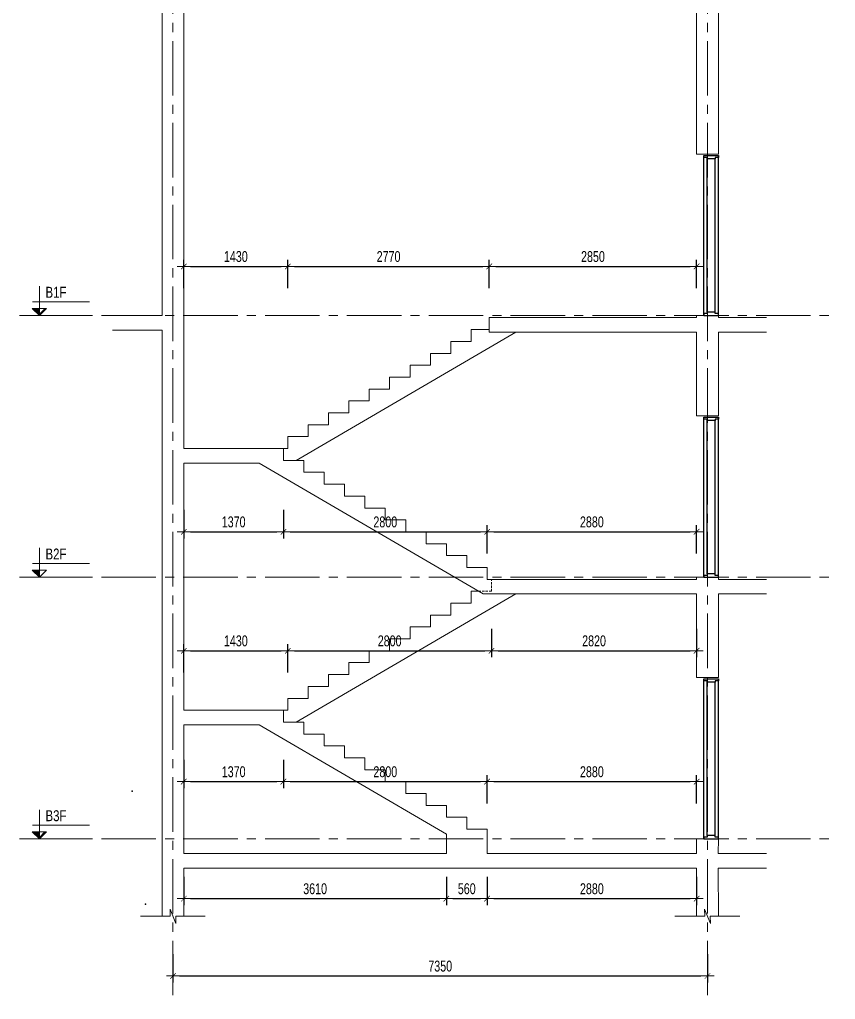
# Model space of a CAD drawing. Header units: millimetres. Extents: x -179076 to 254975, y -18667 to 296191.
# Drawn here: x 113726 to 124942, y 262934 to 276412 of the extents above; entities that cross this region are included whole.
import ezdxf

# ---------------------------------------------------------------- set-up
doc = ezdxf.new("R2010")
doc.units = ezdxf.units.MM
doc.linetypes.add('CENTER2', pattern=[1.125, 0.75, -0.125, 0.125, -0.125])
doc.linetypes.add('HIDDEN2', pattern=[4.762499999999999, 3.175, -1.5875])
doc.layers.get('Defpoints').update_dxf_attribs({"color": 151, "lineweight": 9})
doc.layers.add('00_201027_계단단면 작업중_JANG', color=200, linetype='Continuous', plot=False)
doc.layers.add('A-DOOR', color=4, linetype='Continuous')
doc.layers.add('DOOR', color=4, linetype='Continuous')
for name, color, linetype, lineweight in [('NDC_S_ANNO', 7, 'Continuous', 20), ('NDC_S_AXIS', 5, 'CENTER2', 13), ('NDC_S_CONTINUOUS', 3, 'Continuous', 20), ('NDC_S_DIM', 1, 'Continuous', 15), ('NDC_S_HIDDEN', 8, 'HIDDEN2', 13), ('NDC_S_SLAB', 2, 'Continuous', 20), ('NDC_S_SYMBOL', 1, 'Continuous', 15), ('NDC_S_TEXT SYMBOL', 7, 'Continuous', 20), ('NDC_S_VN TEXT', 7, 'Continuous', 20)]:
    doc.layers.add(name, color=color, linetype=linetype, lineweight=lineweight)
doc.styles.add('NDC_ANNO', font='', dxfattribs={"width": 0.8})
doc.styles.add('NDC_DIM', font='', dxfattribs={"width": 0.75})
doc.styles.get('NDC_ANNO').set_extended_font_data('Dotum')
doc.styles.get('NDC_DIM').set_extended_font_data('Dotum')
doc.dimstyles.new('NDC_dim_60', dxfattribs={"dimscale": 60, "dimtxt": 2.5, "dimasz": 1.5, "dimexe": 1.5, "dimexo": 2.5, "dimgap": 1, "dimtad": 1, "dimdec": 0, "dimzin": 0, "dimdsep": 46, "dimtxsty": 'NDC_DIM', "dimblk": 'DIMMARK', "dimcen": 0.09, "dimdle": 1.2, "dimclrd": 1, "dimclre": 1, "dimclrt": 3, "dimadec": 0, "dimazin": 0, "dimtfac": 1, "dimtdec": 0, "dimtix": 1, "dimtofl": 0, "dimtmove": 0, "dimatfit": 3, "dimfxl": 5, "dimfxlon": 1, "dimtolj": 1, "dimtzin": 0, "dimarcsym": 0})

# ---------------------------------------------------------------- blocks, each defined once
blk = doc.blocks.new('X-SECTION-2$0$X-SEC-DOO2')
at = {"layer": 'A-DOOR'}
for p, q in [((41975.58351206721, 101971.8529757934), (41975.58351206745, 104171.8529757934)), ((42020.58351206721, 102016.8529757934), (42020.58351206745, 104126.8529757934)), ((42130.58351206721, 102016.8529757934), (42130.58351206745, 104126.8529757934)), ((42175.58351206721, 101971.8529757934), (42175.58351206745, 104171.8529757934))]:
    blk.add_line(p, q, dxfattribs=at)
for points in [[(41975.58351206745, 104171.8529757934), (41975.58351206745, 104146.8529757934), (42020.58351206745, 104146.8529757934), (42020.58351206745, 104126.8529757934), (42130.58351206745, 104126.8529757934), (42130.58351206745, 104146.8529757934), (42175.58351206745, 104146.8529757934), (42175.58351206745, 104171.8529757934)], [(41975.58351206721, 101971.8529757934), (41975.58351206721, 101996.8529757934), (42020.58351206721, 101996.8529757934), (42020.58351206721, 102016.8529757934), (42130.58351206721, 102016.8529757934), (42130.58351206721, 101996.8529757934), (42175.58351206721, 101996.8529757934), (42175.58351206721, 101971.8529757934)]]:
    blk.add_lwpolyline(points, close=True, dxfattribs=at)
at = {"layer": 'Defpoints'}
blk.add_line((41975.58351206745, 104191.8529757934), (42175.58351206745, 104191.8529757934), dxfattribs=at)
blk = doc.blocks.new('kata_block_CT')
at = {"layer": 'NDC_S_ANNO'}
blk.add_hatch(color=3, dxfattribs=at).paths.add_polyline_path([(0, 1.596954857557648), (-1.612010908633238, 1.596954857557648), (0, 0)])
at = {"layer": 'NDC_S_ANNO', "ltscale": 50}
h = blk.add_hatch(dxfattribs=at)
h.set_pattern_fill('ANSI31', color=256, scale=1.406250541793835, style=0)
h.set_pattern_definition([(45.00000000000001, (0, 5.456968210637569e-12), (-3.157122508925224, 3.157122508925225), [])])
h.paths.add_polyline_path([(0, 1.596954857557648), (0, 0), (1.612010908924276, 1.596954857557648)])
for p, q in [((-1.592704896858777, 3.140833880479477), (11.46947077315417, 3.140833880479477)), ((11.56125648126181, 5.456968210637569e-12), (-1.63869572513795, 5.456968210637569e-12))]:
    blk.add_line(p, q, dxfattribs=at)
for points in [[(0, 6.69495074864426), (0, 0)], [(0, 0), (-1.612010908924276, 1.596954857557648), (0, 1.596954857557648)], [(0, 0), (1.612010908924276, 1.596954857557648), (0, 1.596954857557648)]]:
    blk.add_lwpolyline(points, dxfattribs=at)
at = {"layer": 'NDC_S_ANNO', "color": 8, "ltscale": 50}
blk.add_lwpolyline([(0, 0), (-1.612010908633238, 1.596954857557648), (0, 1.596954857557648)], dxfattribs=at)
at = {"layer": 'NDC_S_TEXT SYMBOL', "color": 3, "style": 'NDC_ANNO', "width": 0.8}
blk.add_attdef('CT', (1.409564409346785, 4.068271311703938), '', height=2.5, dxfattribs=at)
blk = doc.blocks.new('DIMMARK')
at = {"layer": 'NDC_S_DIM', "color": 1}
blk.add_line((-1.5, 0), (1, 0), dxfattribs=at)
at = {"layer": 'NDC_S_DIM', "color": 2, "const_width": 0.1}
blk.add_lwpolyline([(-0.4242640687119285, -0.4242640687119285), (0.4242640687119285, 0.4242640687119285)], dxfattribs=at)
blk = doc.blocks.new('*D526')
at = {"layer": 'Defpoints', "color": 0, "transparency": 16777216}
for p in [(115834.0169753717, 264077.4546559007), (123184.016975318, 264077.4546559007), (123184.016975318, 263256.4433062944)]:
    blk.add_point(p, dxfattribs=at)
at = {"layer": 'NDC_S_DIM', "color": 1, "lineweight": -2, "transparency": 16777216}
for p, q in [((115834.0169753717, 263556.4433062944), (115834.0169753717, 263166.4433062944)), ((123184.016975318, 263556.4433062944), (123184.016975318, 263166.4433062944)), ((115924.0169753717, 263256.4433062944), (123094.016975318, 263256.4433062944))]:
    blk.add_line(p, q, dxfattribs=at)
at = {"layer": 'NDC_S_DIM', "color": 1, "lineweight": -2, "transparency": 16777216, "xscale": 90, "yscale": 90, "zscale": 90, "rotation": 180}
blk.add_blockref('DIMMARK', (115834.0169753717, 263256.4433062944), dxfattribs=at)
at = {"layer": 'NDC_S_DIM', "color": 1, "lineweight": -2, "transparency": 16777216, "xscale": 90, "yscale": 90, "zscale": 90}
blk.add_blockref('DIMMARK', (123184.016975318, 263256.4433062944), dxfattribs=at)
at = {"layer": 'NDC_S_DIM', "color": 3, "transparency": 16777216, "insert": (119509.0169753449, 263391.5450702021), "char_height": 150, "attachment_point": 5, "style": 'NDC_DIM'}
blk.add_mtext('\\A1;7350', dxfattribs=at)
blk = doc.blocks.new('*D529')
at = {"layer": 'Defpoints', "color": 0, "transparency": 16777216}
for p in [(117354.0169704334, 266830.0993153595), (115984.0169753717, 266711.917497158), (117354.0169704334, 265930.0993155763)]:
    blk.add_point(p, dxfattribs=at)
at = {"layer": 'NDC_S_DIM', "color": 1, "lineweight": -2, "transparency": 16777216}
for p, q in [((115984.0169753717, 266230.0993155763), (115984.0169753717, 265840.0993155763)), ((117354.0169704334, 266230.0993155763), (117354.0169704334, 265840.0993155763)), ((116074.0169753717, 265930.0993155763), (117264.0169704334, 265930.0993155763))]:
    blk.add_line(p, q, dxfattribs=at)
at = {"layer": 'NDC_S_DIM', "color": 1, "lineweight": -2, "transparency": 16777216, "xscale": 90, "yscale": 90, "zscale": 90, "rotation": 180}
blk.add_blockref('DIMMARK', (115984.0169753717, 265930.0993155763), dxfattribs=at)
at = {"layer": 'NDC_S_DIM', "color": 1, "lineweight": -2, "transparency": 16777216, "xscale": 90, "yscale": 90, "zscale": 90}
blk.add_blockref('DIMMARK', (117354.0169704334, 265930.0993155763), dxfattribs=at)
at = {"layer": 'NDC_S_DIM', "color": 3, "transparency": 16777216, "insert": (116669.0169729026, 266065.2010794841), "char_height": 150, "attachment_point": 5, "style": 'NDC_DIM'}
blk.add_mtext('\\A1;1370', dxfattribs=at)
blk = doc.blocks.new('*D530')
at = {"layer": 'Defpoints', "color": 0, "transparency": 16777216}
for p in [(117354.0169704334, 266830.0993153595), (120154.016975374, 265930.0993155763), (120154.016975374, 264941.9174975915)]:
    blk.add_point(p, dxfattribs=at)
at = {"layer": 'NDC_S_DIM', "color": 1, "lineweight": -2, "transparency": 16777216}
for p, q in [((117354.0169704334, 266230.0993155763), (117354.0169704334, 265840.0993155763)), ((117444.0169704334, 265930.0993155763), (120064.016975374, 265930.0993155763)), ((120154.016975374, 265630.0993155763), (120154.016975374, 266020.0993155763))]:
    blk.add_line(p, q, dxfattribs=at)
at = {"layer": 'NDC_S_DIM', "color": 1, "lineweight": -2, "transparency": 16777216, "xscale": 90, "yscale": 90, "zscale": 90, "rotation": 180}
blk.add_blockref('DIMMARK', (117354.0169704334, 265930.0993155763), dxfattribs=at)
at = {"layer": 'NDC_S_DIM', "color": 1, "lineweight": -2, "transparency": 16777216, "xscale": 90, "yscale": 90, "zscale": 90}
blk.add_blockref('DIMMARK', (120154.016975374, 265930.0993155763), dxfattribs=at)
at = {"layer": 'NDC_S_DIM', "color": 3, "transparency": 16777216, "insert": (118754.0169729037, 266065.2010794841), "char_height": 150, "attachment_point": 5, "style": 'NDC_DIM'}
blk.add_mtext('\\A1;2800', dxfattribs=at)
blk = doc.blocks.new('*D531')
at = {"layer": 'Defpoints', "color": 0, "transparency": 16777216}
for p in [(123034.0169753787, 265930.0993155763), (120154.016975374, 264941.9174975915), (123034.0169753787, 264941.9174975915)]:
    blk.add_point(p, dxfattribs=at)
at = {"layer": 'NDC_S_DIM', "color": 1, "lineweight": -2, "transparency": 16777216}
for p, q in [((120154.016975374, 265630.0993155763), (120154.016975374, 266020.0993155763)), ((120244.016975374, 265930.0993155763), (122944.0169753787, 265930.0993155763)), ((123034.0169753787, 265630.0993155763), (123034.0169753787, 266020.0993155763))]:
    blk.add_line(p, q, dxfattribs=at)
at = {"layer": 'NDC_S_DIM', "color": 1, "lineweight": -2, "transparency": 16777216, "xscale": 90, "yscale": 90, "zscale": 90, "rotation": 180}
blk.add_blockref('DIMMARK', (120154.016975374, 265930.0993155763), dxfattribs=at)
at = {"layer": 'NDC_S_DIM', "color": 1, "lineweight": -2, "transparency": 16777216, "xscale": 90, "yscale": 90, "zscale": 90}
blk.add_blockref('DIMMARK', (123034.0169753787, 265930.0993155763), dxfattribs=at)
at = {"layer": 'NDC_S_DIM', "color": 3, "transparency": 16777216, "insert": (121594.0169753763, 266065.2010794841), "char_height": 150, "attachment_point": 5, "style": 'NDC_DIM'}
blk.add_mtext('\\A1;2880', dxfattribs=at)
blk = doc.blocks.new('*D532')
at = {"layer": 'Defpoints', "color": 0, "transparency": 16777216}
for p in [(117414.0169704334, 267730.0993155371), (115984.0169753717, 266911.917497158), (117414.0169704334, 266911.917497158)]:
    blk.add_point(p, dxfattribs=at)
at = {"layer": 'NDC_S_DIM', "color": 1, "lineweight": -2, "transparency": 16777216}
for p, q in [((115984.0169753717, 267430.0993155371), (115984.0169753717, 267820.0993155371)), ((117414.0169704334, 267430.0993155371), (117414.0169704334, 267820.0993155371)), ((116074.0169753717, 267730.0993155371), (117324.0169704334, 267730.0993155371))]:
    blk.add_line(p, q, dxfattribs=at)
at = {"layer": 'NDC_S_DIM', "color": 1, "lineweight": -2, "transparency": 16777216, "xscale": 90, "yscale": 90, "zscale": 90, "rotation": 180}
blk.add_blockref('DIMMARK', (115984.0169753717, 267730.0993155371), dxfattribs=at)
at = {"layer": 'NDC_S_DIM', "color": 1, "lineweight": -2, "transparency": 16777216, "xscale": 90, "yscale": 90, "zscale": 90}
blk.add_blockref('DIMMARK', (117414.0169704334, 267730.0993155371), dxfattribs=at)
at = {"layer": 'NDC_S_DIM', "color": 3, "transparency": 16777216, "insert": (116699.0169729026, 267865.2010794448), "char_height": 150, "attachment_point": 5, "style": 'NDC_DIM'}
blk.add_mtext('\\A1;1430', dxfattribs=at)
blk = doc.blocks.new('*D533')
at = {"layer": 'Defpoints', "color": 0, "transparency": 16777216}
for p in [(120214.0169753752, 268630.0993157541), (120214.0169753752, 267730.0993155371), (117414.0169704334, 266911.917497158)]:
    blk.add_point(p, dxfattribs=at)
at = {"layer": 'NDC_S_DIM', "color": 1, "lineweight": -2, "transparency": 16777216}
for p, q in [((120214.0169753752, 268030.0993155371), (120214.0169753752, 267640.0993155371)), ((117414.0169704334, 267430.0993155371), (117414.0169704334, 267820.0993155371)), ((117504.0169704334, 267730.0993155371), (120124.0169753752, 267730.0993155371))]:
    blk.add_line(p, q, dxfattribs=at)
at = {"layer": 'NDC_S_DIM', "color": 1, "lineweight": -2, "transparency": 16777216, "xscale": 90, "yscale": 90, "zscale": 90, "rotation": 180}
blk.add_blockref('DIMMARK', (117414.0169704334, 267730.0993155371), dxfattribs=at)
at = {"layer": 'NDC_S_DIM', "color": 1, "lineweight": -2, "transparency": 16777216, "xscale": 90, "yscale": 90, "zscale": 90}
blk.add_blockref('DIMMARK', (120214.0169753752, 267730.0993155371), dxfattribs=at)
at = {"layer": 'NDC_S_DIM', "color": 3, "transparency": 16777216, "insert": (118814.0169729043, 267865.2010794448), "char_height": 150, "attachment_point": 5, "style": 'NDC_DIM'}
blk.add_mtext('\\A1;2800', dxfattribs=at)
blk = doc.blocks.new('*D534')
at = {"layer": 'Defpoints', "color": 0, "transparency": 16777216}
for p in [(120214.0169753752, 268630.0993157541), (123034.0169753764, 268511.9174975898), (123034.0169753764, 267730.0993155371)]:
    blk.add_point(p, dxfattribs=at)
at = {"layer": 'NDC_S_DIM', "color": 1, "lineweight": -2, "transparency": 16777216}
for p, q in [((120214.0169753752, 268030.0993155371), (120214.0169753752, 267640.0993155371)), ((123034.0169753764, 268030.0993155371), (123034.0169753764, 267640.0993155371)), ((120304.0169753752, 267730.0993155371), (122944.0169753764, 267730.0993155371))]:
    blk.add_line(p, q, dxfattribs=at)
at = {"layer": 'NDC_S_DIM', "color": 1, "lineweight": -2, "transparency": 16777216, "xscale": 90, "yscale": 90, "zscale": 90, "rotation": 180}
blk.add_blockref('DIMMARK', (120214.0169753752, 267730.0993155371), dxfattribs=at)
at = {"layer": 'NDC_S_DIM', "color": 1, "lineweight": -2, "transparency": 16777216, "xscale": 90, "yscale": 90, "zscale": 90}
blk.add_blockref('DIMMARK', (123034.0169753764, 267730.0993155371), dxfattribs=at)
at = {"layer": 'NDC_S_DIM', "color": 3, "transparency": 16777216, "insert": (121624.0169753758, 267865.2010794448), "char_height": 150, "attachment_point": 5, "style": 'NDC_DIM'}
blk.add_mtext('\\A1;2820', dxfattribs=at)
blk = doc.blocks.new('*D535')
at = {"layer": 'Defpoints', "color": 0, "transparency": 16777216}
for p in [(115984.0169753717, 270311.9174967217), (117354.0169753754, 270348.2811330855), (117354.0169753754, 269366.4629512678)]:
    blk.add_point(p, dxfattribs=at)
at = {"layer": 'NDC_S_DIM', "color": 1, "lineweight": -2, "transparency": 16777216}
for p, q in [((115984.0169753717, 269666.4629512678), (115984.0169753717, 269276.4629512678)), ((117354.0169753754, 269666.4629512678), (117354.0169753754, 269276.4629512678)), ((116074.0169753717, 269366.4629512678), (117264.0169753754, 269366.4629512678))]:
    blk.add_line(p, q, dxfattribs=at)
at = {"layer": 'NDC_S_DIM', "color": 1, "lineweight": -2, "transparency": 16777216, "xscale": 90, "yscale": 90, "zscale": 90, "rotation": 180}
blk.add_blockref('DIMMARK', (115984.0169753717, 269366.4629512678), dxfattribs=at)
at = {"layer": 'NDC_S_DIM', "color": 1, "lineweight": -2, "transparency": 16777216, "xscale": 90, "yscale": 90, "zscale": 90}
blk.add_blockref('DIMMARK', (117354.0169753754, 269366.4629512678), dxfattribs=at)
at = {"layer": 'NDC_S_DIM', "color": 3, "transparency": 16777216, "insert": (116669.0169753736, 269501.5647151756), "char_height": 150, "attachment_point": 5, "style": 'NDC_DIM'}
blk.add_mtext('\\A1;1370', dxfattribs=at)
blk = doc.blocks.new('*D536')
at = {"layer": 'Defpoints', "color": 0, "transparency": 16777216}
for p in [(117354.0169753754, 270348.2811330855), (120154.0169753754, 269366.4629512678), (120154.0169753754, 268711.9174975898)]:
    blk.add_point(p, dxfattribs=at)
at = {"layer": 'NDC_S_DIM', "color": 1, "lineweight": -2, "transparency": 16777216}
for p, q in [((117354.0169753754, 269666.4629512678), (117354.0169753754, 269276.4629512678)), ((120154.0169753754, 269066.4629512678), (120154.0169753754, 269456.4629512678)), ((117444.0169753754, 269366.4629512678), (120064.0169753754, 269366.4629512678))]:
    blk.add_line(p, q, dxfattribs=at)
at = {"layer": 'NDC_S_DIM', "color": 1, "lineweight": -2, "transparency": 16777216, "xscale": 90, "yscale": 90, "zscale": 90, "rotation": 180}
blk.add_blockref('DIMMARK', (117354.0169753754, 269366.4629512678), dxfattribs=at)
at = {"layer": 'NDC_S_DIM', "color": 1, "lineweight": -2, "transparency": 16777216, "xscale": 90, "yscale": 90, "zscale": 90}
blk.add_blockref('DIMMARK', (120154.0169753754, 269366.4629512678), dxfattribs=at)
at = {"layer": 'NDC_S_DIM', "color": 3, "transparency": 16777216, "insert": (118754.0169753754, 269501.5647151756), "char_height": 150, "attachment_point": 5, "style": 'NDC_DIM'}
blk.add_mtext('\\A1;2800', dxfattribs=at)
blk = doc.blocks.new('*D537')
at = {"layer": 'Defpoints', "color": 0, "transparency": 16777216}
for p in [(123034.0169753764, 269366.4629512678), (120154.0169753754, 268711.9174975898), (123034.0169753764, 268711.9174975842)]:
    blk.add_point(p, dxfattribs=at)
at = {"layer": 'NDC_S_DIM', "color": 1, "lineweight": -2, "transparency": 16777216}
for p, q in [((120154.0169753754, 269066.4629512678), (120154.0169753754, 269456.4629512678)), ((123034.0169753764, 269066.4629512678), (123034.0169753764, 269456.4629512678)), ((120244.0169753754, 269366.4629512678), (122944.0169753764, 269366.4629512678))]:
    blk.add_line(p, q, dxfattribs=at)
at = {"layer": 'NDC_S_DIM', "color": 1, "lineweight": -2, "transparency": 16777216, "xscale": 90, "yscale": 90, "zscale": 90, "rotation": 180}
blk.add_blockref('DIMMARK', (120154.0169753754, 269366.4629512678), dxfattribs=at)
at = {"layer": 'NDC_S_DIM', "color": 1, "lineweight": -2, "transparency": 16777216, "xscale": 90, "yscale": 90, "zscale": 90}
blk.add_blockref('DIMMARK', (123034.0169753764, 269366.4629512678), dxfattribs=at)
at = {"layer": 'NDC_S_DIM', "color": 3, "transparency": 16777216, "insert": (121594.0169753759, 269501.5647151756), "char_height": 150, "attachment_point": 5, "style": 'NDC_DIM'}
blk.add_mtext('\\A1;2880', dxfattribs=at)
blk = doc.blocks.new('*D538')
at = {"layer": 'Defpoints', "color": 0, "transparency": 16777216}
for p in [(117414.0169753754, 273016.6697560964), (115984.0169753719, 270511.9174967217), (117414.0169753754, 270511.9174967217)]:
    blk.add_point(p, dxfattribs=at)
at = {"layer": 'NDC_S_DIM', "color": 1, "lineweight": -2, "transparency": 16777216}
for p, q in [((115984.0169753719, 272716.6697560964), (115984.0169753719, 273106.6697560964)), ((117414.0169753754, 272716.6697560964), (117414.0169753754, 273106.6697560964)), ((116074.0169753719, 273016.6697560964), (117324.0169753754, 273016.6697560964))]:
    blk.add_line(p, q, dxfattribs=at)
at = {"layer": 'NDC_S_DIM', "color": 1, "lineweight": -2, "transparency": 16777216, "xscale": 90, "yscale": 90, "zscale": 90, "rotation": 180}
blk.add_blockref('DIMMARK', (115984.0169753719, 273016.6697560964), dxfattribs=at)
at = {"layer": 'NDC_S_DIM', "color": 1, "lineweight": -2, "transparency": 16777216, "xscale": 90, "yscale": 90, "zscale": 90}
blk.add_blockref('DIMMARK', (117414.0169753754, 273016.6697560964), dxfattribs=at)
at = {"layer": 'NDC_S_DIM', "color": 3, "transparency": 16777216, "insert": (116699.0169753736, 273151.7715200042), "char_height": 150, "attachment_point": 5, "style": 'NDC_DIM'}
blk.add_mtext('\\A1;1430', dxfattribs=at)
blk = doc.blocks.new('*D539')
at = {"layer": 'Defpoints', "color": 0, "transparency": 16777216}
for p in [(120184.0169753754, 273016.6697560964), (120184.0169753754, 272148.2811330844), (117414.0169753754, 270511.9174967217)]:
    blk.add_point(p, dxfattribs=at)
at = {"layer": 'NDC_S_DIM', "color": 1, "lineweight": -2, "transparency": 16777216}
for p, q in [((117414.0169753754, 272716.6697560964), (117414.0169753754, 273106.6697560964)), ((120184.0169753754, 272716.6697560964), (120184.0169753754, 273106.6697560964)), ((117504.0169753754, 273016.6697560964), (120094.0169753754, 273016.6697560964))]:
    blk.add_line(p, q, dxfattribs=at)
at = {"layer": 'NDC_S_DIM', "color": 1, "lineweight": -2, "transparency": 16777216, "xscale": 90, "yscale": 90, "zscale": 90, "rotation": 180}
blk.add_blockref('DIMMARK', (117414.0169753754, 273016.6697560964), dxfattribs=at)
at = {"layer": 'NDC_S_DIM', "color": 1, "lineweight": -2, "transparency": 16777216, "xscale": 90, "yscale": 90, "zscale": 90}
blk.add_blockref('DIMMARK', (120184.0169753754, 273016.6697560964), dxfattribs=at)
at = {"layer": 'NDC_S_DIM', "color": 3, "transparency": 16777216, "insert": (118799.0169753754, 273151.7715200042), "char_height": 150, "attachment_point": 5, "style": 'NDC_DIM'}
blk.add_mtext('\\A1;2770', dxfattribs=at)
blk = doc.blocks.new('*D540')
at = {"layer": 'Defpoints', "color": 0, "transparency": 16777216}
for p in [(123034.0169753764, 273016.6697560964), (123034.0169753764, 272311.9174975899), (120184.0169753754, 272148.2811330844)]:
    blk.add_point(p, dxfattribs=at)
at = {"layer": 'NDC_S_DIM', "color": 1, "lineweight": -2, "transparency": 16777216}
for p, q in [((120184.0169753754, 272716.6697560964), (120184.0169753754, 273106.6697560964)), ((123034.0169753764, 272716.6697560964), (123034.0169753764, 273106.6697560964)), ((120274.0169753754, 273016.6697560964), (122944.0169753764, 273016.6697560964))]:
    blk.add_line(p, q, dxfattribs=at)
at = {"layer": 'NDC_S_DIM', "color": 1, "lineweight": -2, "transparency": 16777216, "xscale": 90, "yscale": 90, "zscale": 90, "rotation": 180}
blk.add_blockref('DIMMARK', (120184.0169753754, 273016.6697560964), dxfattribs=at)
at = {"layer": 'NDC_S_DIM', "color": 1, "lineweight": -2, "transparency": 16777216, "xscale": 90, "yscale": 90, "zscale": 90}
blk.add_blockref('DIMMARK', (123034.0169753764, 273016.6697560964), dxfattribs=at)
at = {"layer": 'NDC_S_DIM', "color": 3, "transparency": 16777216, "insert": (121609.0169753759, 273151.7715200042), "char_height": 150, "attachment_point": 5, "style": 'NDC_DIM'}
blk.add_mtext('\\A1;2850', dxfattribs=at)
blk = doc.blocks.new('*D541')
at = {"layer": 'Defpoints', "color": 0, "transparency": 16777216}
for p in [(115984.0169753717, 264941.9174975913), (119594.0169743859, 264941.9174975913), (119594.0169743859, 264320.5218015506)]:
    blk.add_point(p, dxfattribs=at)
at = {"layer": 'NDC_S_DIM', "color": 1, "lineweight": -2, "transparency": 16777216}
for p, q in [((115984.0169753717, 264620.5218015506), (115984.0169753717, 264230.5218015506)), ((119594.0169743859, 264620.5218015506), (119594.0169743859, 264230.5218015506)), ((116074.0169753717, 264320.5218015506), (119504.0169743859, 264320.5218015506))]:
    blk.add_line(p, q, dxfattribs=at)
at = {"layer": 'NDC_S_DIM', "color": 1, "lineweight": -2, "transparency": 16777216, "xscale": 90, "yscale": 90, "zscale": 90, "rotation": 180}
blk.add_blockref('DIMMARK', (115984.0169753717, 264320.5218015506), dxfattribs=at)
at = {"layer": 'NDC_S_DIM', "color": 1, "lineweight": -2, "transparency": 16777216, "xscale": 90, "yscale": 90, "zscale": 90}
blk.add_blockref('DIMMARK', (119594.0169743859, 264320.5218015506), dxfattribs=at)
at = {"layer": 'NDC_S_DIM', "color": 3, "transparency": 16777216, "insert": (117789.0169748788, 264455.6235654584), "char_height": 150, "attachment_point": 5, "style": 'NDC_DIM'}
blk.add_mtext('\\A1;3610', dxfattribs=at)
blk = doc.blocks.new('*D542')
at = {"layer": 'Defpoints', "color": 0, "transparency": 16777216}
for p in [(119594.0169743859, 264941.9174975913), (120154.016975374, 264941.9174975916), (120154.016975374, 264320.5218015506)]:
    blk.add_point(p, dxfattribs=at)
at = {"layer": 'NDC_S_DIM', "color": 1, "lineweight": -2, "transparency": 16777216}
for p, q in [((119594.0169743859, 264620.5218015506), (119594.0169743859, 264230.5218015506)), ((120154.016975374, 264620.5218015506), (120154.016975374, 264230.5218015506)), ((119684.0169743859, 264320.5218015506), (120064.016975374, 264320.5218015506))]:
    blk.add_line(p, q, dxfattribs=at)
at = {"layer": 'NDC_S_DIM', "color": 1, "lineweight": -2, "transparency": 16777216, "xscale": 90, "yscale": 90, "zscale": 90, "rotation": 180}
blk.add_blockref('DIMMARK', (119594.0169743859, 264320.5218015506), dxfattribs=at)
at = {"layer": 'NDC_S_DIM', "color": 1, "lineweight": -2, "transparency": 16777216, "xscale": 90, "yscale": 90, "zscale": 90}
blk.add_blockref('DIMMARK', (120154.016975374, 264320.5218015506), dxfattribs=at)
at = {"layer": 'NDC_S_DIM', "color": 3, "transparency": 16777216, "insert": (119874.01697488, 264455.6235654584), "char_height": 150, "attachment_point": 5, "style": 'NDC_DIM'}
blk.add_mtext('\\A1;560', dxfattribs=at)
blk = doc.blocks.new('*D543')
at = {"layer": 'Defpoints', "color": 0, "transparency": 16777216}
for p in [(120154.016975374, 264941.9174975916), (123034.0169753764, 264941.9174975915), (123034.0169753764, 264320.5218015506)]:
    blk.add_point(p, dxfattribs=at)
at = {"layer": 'NDC_S_DIM', "color": 1, "lineweight": -2, "transparency": 16777216}
for p, q in [((120154.016975374, 264620.5218015506), (120154.016975374, 264230.5218015506)), ((123034.0169753764, 264620.5218015506), (123034.0169753764, 264230.5218015506)), ((120244.016975374, 264320.5218015506), (122944.0169753764, 264320.5218015506))]:
    blk.add_line(p, q, dxfattribs=at)
at = {"layer": 'NDC_S_DIM', "color": 1, "lineweight": -2, "transparency": 16777216, "xscale": 90, "yscale": 90, "zscale": 90, "rotation": 180}
blk.add_blockref('DIMMARK', (120154.016975374, 264320.5218015506), dxfattribs=at)
at = {"layer": 'NDC_S_DIM', "color": 1, "lineweight": -2, "transparency": 16777216, "xscale": 90, "yscale": 90, "zscale": 90}
blk.add_blockref('DIMMARK', (123034.0169753764, 264320.5218015506), dxfattribs=at)
at = {"layer": 'NDC_S_DIM', "color": 3, "transparency": 16777216, "insert": (121594.0169753752, 264455.6235654584), "char_height": 150, "attachment_point": 5, "style": 'NDC_DIM'}
blk.add_mtext('\\A1;2880', dxfattribs=at)

msp = doc.modelspace()

# ---------------------------------------------------------------- linework, layer by layer
at = {"layer": '00_201027_계단단면 작업중_JANG'}
for p in [(115273.8698986923, 265798.7356789755), (115456.5393483663, 264245.3265882837)]:
    msp.add_point(p, dxfattribs=at)
at = {"layer": 'NDC_S_AXIS', "ltscale": 1000}
for p, q in [((115834.0169753717, 295240.7264172746), (115834.0169753717, 262934.4464026636)), ((123184.0169753764, 295240.7264172746), (123184.0169753764, 262934.4464026636)), ((113726.0551261806, 265141.9174975916), (124942.3345391139, 265141.9174975916))]:
    msp.add_line(p, q, dxfattribs=at)
for points in [[(113726.0551261806, 272341.9174967245), (124942.3345391139, 272341.9174967245)], [(113726.0551261806, 268741.9174967245), (124942.3345391139, 268741.9174967245)], [(113726.0551261806, 265141.9174967245), (124942.3345391139, 265141.9174967245)]]:
    msp.add_lwpolyline(points, dxfattribs=at)
at = {"layer": 'NDC_S_CONTINUOUS'}
for p, q in [((120548.1734238227, 272111.9174975898), (117530.3956445579, 270348.2811330855)), ((117530.3956397067, 266748.281133561), (120548.1734227546, 268511.9174975898))]:
    msp.add_line(p, q, dxfattribs=at)
for points in [[(117354.0169753754, 270511.9174967217), (117414.0169753754, 270511.9174967217), (117414.0169753754, 270675.553860358), (117694.0169753754, 270675.553860358), (117694.0169753754, 270839.1902239943), (117974.0169753754, 270839.1902239943), (117974.0169753754, 271002.8265876306), (118254.0169753754, 271002.8265876306), (118254.0169753754, 271166.4629512668), (118534.0169753754, 271166.4629512668), (118534.0169753754, 271330.0993149031), (118814.0169753754, 271330.0993149031), (118814.0169753754, 271493.7356785394), (119094.0169753754, 271493.7356785393), (119094.0169753754, 271657.3720421756), (119374.0169753754, 271657.3720421756), (119374.0169753754, 271821.0084058119), (119654.0169753754, 271821.0084058119), (119654.0169753754, 271984.6447694481), (119934.0169753754, 271984.6447694481), (119934.0169753754, 272148.2811330844), (120184.0169753754, 272148.2811330844)], [(117354.0169704334, 266911.917497158), (117414.0169704334, 266911.917497158), (117414.0169704334, 267075.5538608338), (117694.0169709275, 267075.5538608338), (117694.0169709275, 267239.1902245096), (117974.0169714217, 267239.1902245096), (117974.0169714217, 267402.8265881854), (118254.0169719159, 267402.8265881854), (118254.0169719159, 267566.4629518613), (118534.0169724101, 267566.4629518613), (118534.0169724101, 267730.0993155371), (118814.0169729043, 267730.0993155371), (118814.0169729043, 267893.7356792129), (119094.0169733985, 267893.7356792129), (119094.0169733985, 268057.3720428887), (119374.0169738926, 268057.3720428887), (119374.0169738926, 268221.0084065645), (119654.0169743868, 268221.0084065645), (119654.0169743868, 268384.6447702404), (119934.016974881, 268384.6447702404), (119934.016974881, 268548.2811339162), (120037.6383047733, 268548.2811339162)]]:
    msp.add_lwpolyline(points, dxfattribs=at)
at = {"layer": 'NDC_S_HIDDEN', "ltscale": 10}
msp.add_lwpolyline([(120037.6383047733, 268548.2811339162), (120214.0169753752, 268548.2811339162), (120214.0169753752, 268711.917497592)], dxfattribs=at)
at = {"layer": 'NDC_S_SLAB'}
for p, q in [((115684.0169753717, 278111.9174975875), (115684.0169753717, 272341.9174975919)), ((120184.0169753773, 272311.9174975898), (120184.0169753773, 272111.9174975898)), ((115684.0169753717, 272141.9174975919), (115001.7963079436, 272141.9174975919)), ((115684.0169753717, 272141.917497592), (115684.0169753717, 264077.4546559938)), ((123034.0169753764, 272111.9174975899), (120184.0169753773, 272111.9174975898)), ((123034.0169753764, 272111.9174975899), (123034.0169753764, 270961.9174975926)), ((123034.0611095173, 272111.9174975903), (123034.0611095173, 270961.9174975926)), ((123996.0245336203, 272111.9174975898), (123334.0169753764, 272111.9174975899)), ((123334.0611095169, 270961.9174975926), (123034.0611095172, 270961.9174975926)), ((117354.0169753754, 270511.9174967217), (115984.0169753717, 270511.9174967217)), ((117019.8605284154, 270311.9174967217), (115984.0169753717, 270311.9174967217)), ((115984.0169753717, 270311.9174967217), (115984.0169753717, 266911.917497158)), ((120099.8605269317, 268511.9174975898), (117019.8605284154, 270311.9174967217)), ((123034.0169753765, 268741.9174975919), (123034.0169753764, 268711.9174975898)), ((123334.0611095173, 268741.9174975919), (123034.0611095196, 268741.9174975919)), ((123034.0169753764, 268511.9174975898), (120099.8605269317, 268511.9174975898)), ((123034.0169753764, 268511.9174975898), (123034.0169753764, 267361.9174975922)), ((123996.2502513612, 268511.9174975898), (123334.0169753764, 268511.9174975898)), ((123334.016975376, 267361.9174975922), (123034.0169753763, 267361.9174975922)), ((115984.0169753717, 266711.917497158), (115984.0169753717, 264941.9174975913)), ((123034.0169753764, 265141.9174975915), (123034.0169753764, 264941.9174975915)), ((123334.0169753764, 265141.9174975915), (123034.0169753787, 265141.9174975915)), ((123034.0169753787, 264941.9174975915), (120154.016975374, 264941.9174975915)), ((123994.5257835994, 264941.9241043423), (123332.5182253556, 264941.9241043422)), ((115984.0169753717, 264741.9174975914), (115984.0169753717, 264077.4546559938)), ((123034.0169753787, 264741.9174975915), (115984.0169753717, 264741.9174975914)), ((123034.0169753764, 264741.9174975915), (123034.0169753764, 264077.4546559938)), ((123994.5257835994, 264741.9241043423), (123332.5182253556, 264741.9241043422))]:
    msp.add_line(p, q, dxfattribs=at)
for points in [[(115984.0169753717, 278111.9174975876), (115984.0169753719, 270511.9174967217)], [(123034.0169753764, 278111.9174975876), (123034.0169753764, 274561.9174975919), (123334.0169753764, 274561.9174975919), (123334.0169753764, 278111.9174975876)], [(115001.7963079436, 272341.9174975919), (115684.0169753717, 272341.9174975919)], [(120184.0169753773, 272311.9174975898), (123034.0169753764, 272311.9174975899)], [(123334.0169753764, 272311.9174975899), (123334.0169753764, 272341.9174967245), (123034.0169753764, 272341.9174967245), (123034.0169753764, 272311.9174975899)], [(123334.0169753764, 272311.9174975899), (123996.0245336203, 272311.9174975899)], [(123334.0169753764, 270961.9174975926), (123334.0169753764, 272111.9174975899)], [(123334.0611095173, 270961.9174975926), (123334.0611095173, 272111.9174975903)], [(123034.0169753764, 268711.9174975898), (120154.0169753754, 268711.9174975898), (120154.0169753754, 268875.553860359), (119874.0169753754, 268875.553860359), (119874.0169753754, 269039.1902239953), (119594.0169753754, 269039.1902239953), (119594.0169753754, 269202.8265876316), (119314.0169753754, 269202.8265876316), (119314.0169753754, 269366.4629512678), (119034.0169753754, 269366.4629512678), (119034.0169753754, 269530.0993149041), (118754.0169753754, 269530.0993149041), (118754.0169753754, 269693.7356785404), (118474.0169753754, 269693.7356785404), (118474.0169753754, 269857.3720421767), (118194.0169753754, 269857.3720421767), (118194.0169753754, 270021.0084058129), (117914.0169753754, 270021.0084058129), (117914.0169753754, 270184.6447694492), (117634.0169753754, 270184.6447694492), (117634.0169753754, 270348.2811330855), (117354.0169753754, 270348.2811330855), (117354.0169753754, 270511.9174967217), (115984.0169753717, 270511.9174967217)], [(123334.0169753764, 268711.9174975898), (123334.0169753764, 268741.9174975919)], [(123996.0245336203, 268711.9174975898), (123334.0169753764, 268711.9174975898)], [(123334.0169753764, 267361.9174975922), (123334.0169753764, 268511.9174975898)], [(120154.016975374, 264941.9174975916), (120154.016975374, 265275.5538611885), (119874.01697488, 265275.5538611885), (119874.01697488, 265439.1902247855), (119594.0169743859, 265439.1902247855), (119594.0169743859, 265602.8265883824), (119314.0169738918, 265602.8265883824), (119314.0169738918, 265766.4629519794), (119034.0169733978, 265766.4629519794), (119034.0169733978, 265930.0993155763), (118754.0169729037, 265930.0993155763), (118754.0169729037, 266093.7356791733), (118474.0169724096, 266093.7356791733), (118474.0169724096, 266257.3720427702), (118194.0169719156, 266257.3720427702), (118194.0169719156, 266421.0084063672), (117914.0169714215, 266421.0084063672), (117914.0169714215, 266584.6447699641), (117634.0169709274, 266584.6447699641), (117634.0169709274, 266748.281133561), (117354.0169704334, 266748.281133561), (117354.0169704334, 266911.917497158), (115984.0169753717, 266911.917497158)], [(115984.0169753717, 264941.9174975913), (119594.0169743859, 264941.9174975915), (119594.0169743859, 265207.5403533037), (117019.860523073, 266711.917497158), (115984.0169753717, 266711.917497158)], [(123332.5182253556, 264941.9241043424), (123334.0169753764, 265141.9174975915)], [(123332.9814209553, 264077.4546559938), (123332.5182253556, 264741.9241043423)]]:
    msp.add_lwpolyline(points, dxfattribs=at)
at = {"layer": 'NDC_S_SYMBOL'}
for points in [[(115386.5743265554, 264077.4546559938), (115796.1908880459, 264077.4546559938), (115794.0169751482, 264177.4546559938), (115874.0169755953, 263977.4546558076), (115871.843062325, 264077.4546559938), (116278.1285820865, 264077.4546559938)], [(122736.5743265016, 264077.4546559938), (123146.1908879922, 264077.4546559938), (123144.0169750945, 264177.4546559938), (123224.0169755415, 263977.4546558076), (123221.8430622713, 264077.4546559938), (123628.1285820328, 264077.4546559938)]]:
    msp.add_lwpolyline(points, dxfattribs=at)

# ---------------------------------------------------------------- block references
at = {"layer": 'DOOR', "xscale": -1}
for p in [(165309.6004874436, 170370.0645217985), (165309.6446215843, 166770.0645217992), (165309.6004874434, 163170.0645217988)]:
    msp.add_blockref('X-SECTION-2$0$X-SEC-DOO2', p, dxfattribs=at)
at = {"layer": 'NDC_S_VN TEXT', "xscale": 60, "yscale": 60, "zscale": 60}
for p, values in [((113997.7107181114, 272341.9174958571), {'CT': 'B1F'}), ((113997.7107181114, 268741.9174958571), {'CT': 'B2F'}), ((113997.7107181114, 265141.9174967242), {'CT': 'B3F'})]:
    msp.add_blockref('kata_block_CT', p, dxfattribs=at).add_auto_attribs(values)

# ---------------------------------------------------------------- dimensions: what is measured, and where the dimension line sits
at = {"layer": 'NDC_S_DIM'}
for base, p1, p2, picture, middle in [((117414.0169753754, 273016.6697560964), (115984.0169753719, 270511.9174967217), (117414.0169753754, 270511.9174967217), '*D538', (116699.0169753736, 273151.7715200042)), ((117354.0169753754, 269366.4629512678), (115984.0169753717, 270311.9174967217), (117354.0169753754, 270348.2811330855), '*D535', (116669.0169753736, 269501.5647151756)), ((117414.0169704334, 267730.0993155371), (115984.0169753717, 266911.917497158), (117414.0169704334, 266911.917497158), '*D532', (116699.0169729026, 267865.2010794448)), ((117354.0169704334, 265930.0993155763), (115984.0169753717, 266711.917497158), (117354.0169704334, 266830.0993153595), '*D529', (116669.0169729026, 266065.2010794841)), ((119594.0169743859, 264320.5218015506), (115984.0169753717, 264941.9174975913), (119594.0169743859, 264941.9174975913), '*D541', (117789.0169748788, 264455.6235654584)), ((123184.016975318, 263256.4433062944), (115834.0169753717, 264077.4546559007), (123184.016975318, 264077.4546559007), '*D526', (119509.0169753449, 263391.5450702021))]:
    dim = msp.add_linear_dim(base=base, p1=p1, p2=p2, dimstyle='NDC_dim_60', dxfattribs=at)
    dim.commit()
    dim.dimension.update_dxf_attribs({"geometry": picture, "text_midpoint": middle})
for base, p1, p2, picture, middle in [((120184.0169753754, 273016.6697560964), (117414.0169753754, 270511.9174967217), (120184.0169753754, 272148.2811330844), '*D539', (118799.0169753754, 273151.7715200042)), ((123034.0169753764, 273016.6697560964), (120184.0169753754, 272148.2811330844), (123034.0169753764, 272311.9174975899), '*D540', (121609.0169753759, 273151.7715200042)), ((120154.0169753754, 269366.4629512678), (117354.0169753754, 270348.2811330855), (120154.0169753754, 268711.9174975898), '*D536', (118754.0169753754, 269501.5647151756)), ((123034.0169753764, 269366.4629512678), (120154.0169753754, 268711.9174975898), (123034.0169753764, 268711.9174975842), '*D537', (121594.0169753759, 269501.5647151756)), ((120214.0169753752, 267730.0993155371), (117414.0169704334, 266911.917497158), (120214.0169753752, 268630.0993157541), '*D533', (118814.0169729043, 267865.2010794448)), ((123034.0169753764, 267730.0993155371), (120214.0169753752, 268630.0993157541), (123034.0169753764, 268511.9174975898), '*D534', (121624.0169753758, 267865.2010794448)), ((120154.016975374, 265930.0993155763), (117354.0169704334, 266830.0993153595), (120154.016975374, 264941.9174975915), '*D530', (118754.0169729037, 266065.2010794841)), ((123034.0169753787, 265930.0993155763), (120154.016975374, 264941.9174975915), (123034.0169753787, 264941.9174975915), '*D531', (121594.0169753763, 266065.2010794841)), ((120154.016975374, 264320.5218015506), (119594.0169743859, 264941.9174975913), (120154.016975374, 264941.9174975916), '*D542', (119874.01697488, 264455.6235654584)), ((123034.0169753764, 264320.5218015506), (120154.016975374, 264941.9174975916), (123034.0169753764, 264941.9174975915), '*D543', (121594.0169753752, 264455.6235654584))]:
    dim = msp.add_linear_dim(base=base, p1=p1, p2=p2, dimstyle='NDC_dim_60', override={"dimtmove": 1}, dxfattribs=at)
    dim.commit()
    dim.dimension.update_dxf_attribs({"geometry": picture, "text_midpoint": middle})

doc.saveas('drawing.dxf')
